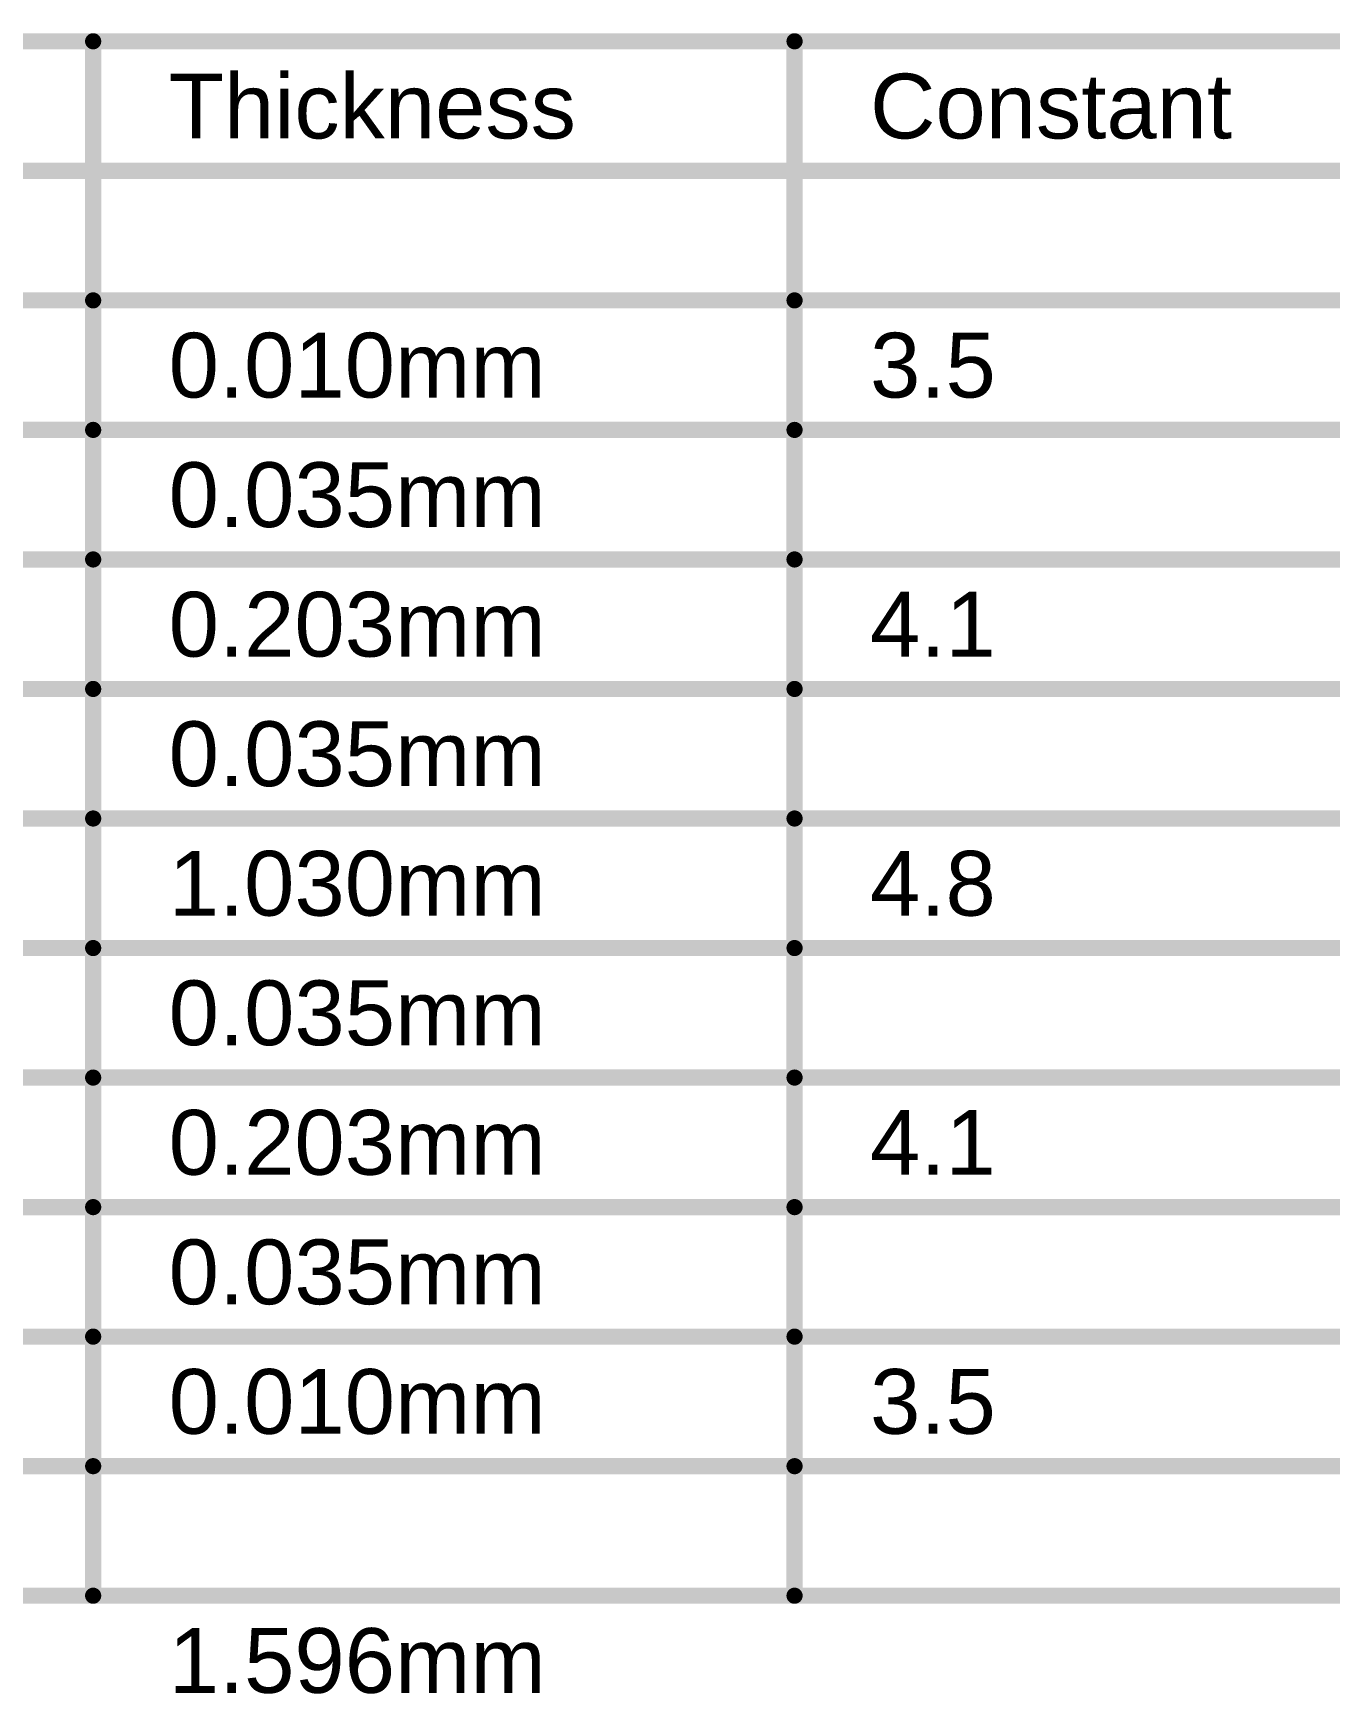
# Model space of a CAD drawing. Header units: inches. Extents: x -0.03 to 9.71, y 0.01 to 4.44.
# Drawn here: x 7.31 to 8.511, y 1.059 to 2.598 of the extents above; entities that cross this region are included whole.
import ezdxf

# ---------------------------------------------------------------- set-up
doc = ezdxf.new("R2010")
doc.units = ezdxf.units.IN
doc.header["$MEASUREMENT"] = 0
doc.layers.add('Fabrication', color=76, linetype='Continuous')
doc.styles.add('Arial', font='', dxfattribs={"height": 0.2})
doc.styles.get('Arial').set_extended_font_data('Arial')

msp = doc.modelspace()

# ---------------------------------------------------------------- linework, layer by layer
at = {"layer": 'Fabrication', "const_width": 0.015}
for points in [[(5.1656, 2.59), (9.7044, 2.59)], [(7.365, 1.15), (7.365, 2.59)], [(8.0148, 1.15), (8.0148, 2.59)], [(5.1656, 2.47), (9.7044, 2.47)], [(6.5052, 2.35), (7.365, 2.35)], [(7.365, 2.35), (8.0148, 2.35)], [(8.0148, 2.35), (8.5847, 2.35)], [(6.5052, 2.23), (7.365, 2.23)], [(7.365, 2.23), (8.0148, 2.23)], [(8.0148, 2.23), (8.5847, 2.23)], [(6.5052, 2.11), (7.365, 2.11)], [(7.365, 2.11), (8.0148, 2.11)], [(8.0148, 2.11), (8.5847, 2.11)], [(6.5052, 1.99), (7.365, 1.99)], [(7.365, 1.99), (8.0148, 1.99)], [(8.0148, 1.99), (8.5847, 1.99)], [(6.5052, 1.87), (7.365, 1.87)], [(7.365, 1.87), (8.0148, 1.87)], [(8.0148, 1.87), (8.5847, 1.87)], [(6.5052, 1.75), (7.365, 1.75)], [(7.365, 1.75), (8.0148, 1.75)], [(8.0148, 1.75), (8.5847, 1.75)], [(6.5052, 1.63), (7.365, 1.63)], [(7.365, 1.63), (8.0148, 1.63)], [(8.0148, 1.63), (8.5847, 1.63)], [(6.5052, 1.51), (7.365, 1.51)], [(7.365, 1.51), (8.0148, 1.51)], [(8.0148, 1.51), (8.5847, 1.51)], [(6.5052, 1.39), (7.365, 1.39)], [(7.365, 1.39), (8.0148, 1.39)], [(8.0148, 1.39), (8.5847, 1.39)], [(6.5052, 1.27), (7.365, 1.27)], [(7.365, 1.27), (8.0148, 1.27)], [(8.0148, 1.27), (8.5847, 1.27)], [(6.5052, 1.15), (7.365, 1.15)], [(7.365, 1.15), (8.0148, 1.15)], [(8.0148, 1.15), (8.5847, 1.15)]]:
    msp.add_lwpolyline(points, dxfattribs=at)
at = {"layer": 'Fabrication', "const_width": 0.0075}
for points in [[(7.3613, 2.59, 1), (7.3688, 2.59, 1)], [(8.0111, 2.59, 1), (8.0186, 2.59, 1)], [(7.3613, 2.35, 1), (7.3688, 2.35, 1)], [(7.3613, 2.35, 1), (7.3688, 2.35, 1)], [(8.0111, 2.35, 1), (8.0186, 2.35, 1)], [(8.0111, 2.35, 1), (8.0186, 2.35, 1)], [(7.3613, 2.23, 1), (7.3688, 2.23, 1)], [(7.3613, 2.23, 1), (7.3688, 2.23, 1)], [(8.0111, 2.23, 1), (8.0186, 2.23, 1)], [(8.0111, 2.23, 1), (8.0186, 2.23, 1)], [(7.3613, 2.11, 1), (7.3688, 2.11, 1)], [(7.3613, 2.11, 1), (7.3688, 2.11, 1)], [(8.0111, 2.11, 1), (8.0186, 2.11, 1)], [(8.0111, 2.11, 1), (8.0186, 2.11, 1)], [(7.3613, 1.99, 1), (7.3688, 1.99, 1)], [(7.3613, 1.99, 1), (7.3688, 1.99, 1)], [(8.0111, 1.99, 1), (8.0186, 1.99, 1)], [(8.0111, 1.99, 1), (8.0186, 1.99, 1)], [(7.3613, 1.87, 1), (7.3688, 1.87, 1)], [(7.3613, 1.87, 1), (7.3688, 1.87, 1)], [(8.0111, 1.87, 1), (8.0186, 1.87, 1)], [(8.0111, 1.87, 1), (8.0186, 1.87, 1)], [(7.3613, 1.75, 1), (7.3688, 1.75, 1)], [(7.3613, 1.75, 1), (7.3688, 1.75, 1)], [(8.0111, 1.75, 1), (8.0186, 1.75, 1)], [(8.0111, 1.75, 1), (8.0186, 1.75, 1)], [(7.3613, 1.63, 1), (7.3688, 1.63, 1)], [(7.3613, 1.63, 1), (7.3688, 1.63, 1)], [(8.0111, 1.63, 1), (8.0186, 1.63, 1)], [(8.0111, 1.63, 1), (8.0186, 1.63, 1)], [(7.3613, 1.51, 1), (7.3688, 1.51, 1)], [(7.3613, 1.51, 1), (7.3688, 1.51, 1)], [(8.0111, 1.51, 1), (8.0186, 1.51, 1)], [(8.0111, 1.51, 1), (8.0186, 1.51, 1)], [(7.3613, 1.39, 1), (7.3688, 1.39, 1)], [(7.3613, 1.39, 1), (7.3688, 1.39, 1)], [(8.0111, 1.39, 1), (8.0186, 1.39, 1)], [(8.0111, 1.39, 1), (8.0186, 1.39, 1)], [(7.3613, 1.27, 1), (7.3688, 1.27, 1)], [(7.3613, 1.27, 1), (7.3688, 1.27, 1)], [(8.0111, 1.27, 1), (8.0186, 1.27, 1)], [(8.0111, 1.27, 1), (8.0186, 1.27, 1)], [(7.3613, 1.15, 1), (7.3688, 1.15, 1)], [(7.3613, 1.15, 1), (7.3688, 1.15, 1)], [(7.3613, 1.15, 1), (7.3688, 1.15, 1)], [(8.0111, 1.15, 1), (8.0186, 1.15, 1)], [(8.0111, 1.15, 1), (8.0186, 1.15, 1)], [(8.0111, 1.15, 1), (8.0186, 1.15, 1)]]:
    msp.add_lwpolyline(points, format="xyb", close=True, dxfattribs=at)

# ---------------------------------------------------------------- texts
at = {"layer": 'Fabrication', "style": 'Arial'}
for s, p in [('Thickness', (7.435, 2.5)), ('Constant', (8.0848, 2.5)), ('0.010mm', (7.435, 2.26)), ('3.5', (8.0848, 2.26)), ('0.035mm', (7.435, 2.14)), ('0.203mm', (7.435, 2.02)), ('4.1', (8.0848, 2.02)), ('0.035mm', (7.435, 1.9)), ('1.030mm', (7.435, 1.78)), ('4.8', (8.0848, 1.78)), ('0.035mm', (7.435, 1.66)), ('0.203mm', (7.435, 1.54)), ('4.1', (8.0848, 1.54)), ('0.035mm', (7.435, 1.42)), ('0.010mm', (7.435, 1.3)), ('3.5', (8.0848, 1.3)), ('1.596mm', (7.435, 1.06))]:
    msp.add_text(s, height=0.06, dxfattribs=at).set_placement(p)

doc.saveas('drawing.dxf')
